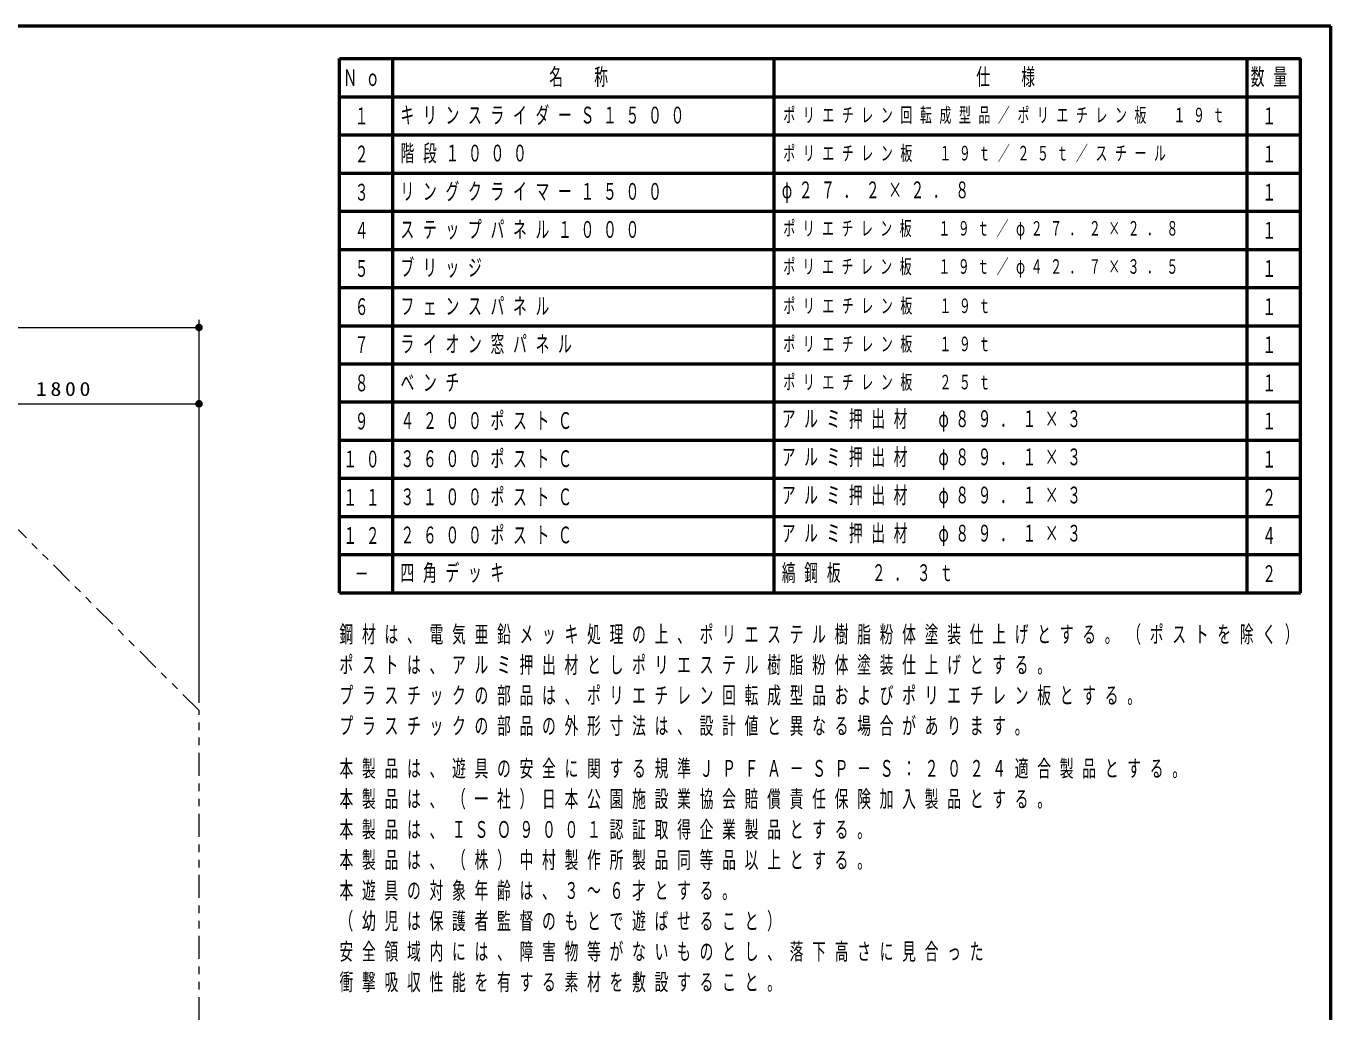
# Model space of a CAD drawing. Units: millimetres on the paper, scale 1:50. Extents: x -365 to 0, y -594 to 257.
# Drawn here: x -171.1 to 0, y 127.8 to 257 of the extents above; entities that cross this region are included whole.
import ezdxf
from ezdxf.enums import TextEntityAlignment as Align

# ---------------------------------------------------------------- set-up
doc = ezdxf.new("R2010")
doc.units = ezdxf.units.MM
doc.linetypes.add('USER3', pattern=[8, 3, -1, 1, -1, 1, -1])
doc.layers.add('LY_1', color=140, linetype='Continuous', lineweight=50)
doc.styles.add('ＭＳ ゴシック', font='')
doc.styles.get('ＭＳ ゴシック').set_extended_font_data('MS Gothic')

# ---------------------------------------------------------------- blocks, each defined once
blk = doc.blocks.new('filled_dot')
at = {"color": 0, "linetype": 'Continuous', "lineweight": -2, "const_width": 1.25}
blk.add_lwpolyline([(-0.625, 0, 1), (0.625, 0, 1)], format="xyb", close=True, dxfattribs=at)

msp = doc.modelspace()

# ---------------------------------------------------------------- linework, layer by layer
at = {"layer": 'LY_1', "color": 7}
for p, q in [((0, 257), (-365, 257)), ((0, 0), (0, 257))]:
    msp.add_line(p, q, dxfattribs=at)
at = {"layer": 'LY_1'}
for p, q in [((-130, 182.732), (-130, 252.732)), ((-130, 252.732), (-4, 252.732)), ((-123, 182.732), (-123, 252.732)), ((-73, 182.732), (-73, 252.732)), ((-11, 182.732), (-11, 252.732)), ((-4, 182.732), (-4, 252.732)), ((-130, 247.732), (-4, 247.732)), ((-130, 242.732), (-4, 242.732)), ((-130, 237.732), (-4, 237.732)), ((-130, 232.732), (-4, 232.732)), ((-130, 227.732), (-4, 227.732)), ((-130, 222.732), (-4, 222.732)), ((-130, 217.732), (-4, 217.732)), ((-130, 212.732), (-4, 212.732)), ((-130, 207.732), (-4, 207.732)), ((-130, 202.732), (-4, 202.732)), ((-130, 197.732), (-4, 197.732)), ((-130, 192.732), (-4, 192.732)), ((-130, 187.732), (-4, 187.732)), ((-130, 182.732), (-4, 182.732))]:
    msp.add_line(p, q, dxfattribs=at)
at = {"layer": 'LY_1', "color": 7, "lineweight": 13}
for p, q in [((-314.978, 217.496), (-148.422, 217.496)), ((-148.422, 208.496), (-148.422, 218.496)), ((-184.422, 207.496), (-148.422, 207.496)), ((-148.422, 168.28), (-148.422, 208.496))]:
    msp.add_line(p, q, dxfattribs=at)
at = {"layer": 'LY_1', "color": 7, "linetype": 'USER3', "lineweight": 13}
msp.add_lwpolyline([(-314.978, 169.373), (-314.978, 136.219), (-289.656, 110.896), (-250.495, 110.896), (-250.495, 96.585), (-232.006, 78.096), (-186.19, 78.096), (-182.887, 81.399), (-169.754, 81.399), (-148.422, 102.731), (-148.422, 167.28), (-174.71, 193.568), (-182.261, 193.568), (-186.189, 197.496), (-231.583, 197.496), (-234.383, 194.696), (-289.656, 194.696)], close=True, dxfattribs=at)

# ---------------------------------------------------------------- block references
at = {"layer": 'LY_1', "color": 7, "lineweight": 13, "xscale": 0.4, "yscale": 0.4, "rotation": 180}
for p in [(-148.422, 217.496), (-148.422, 207.496)]:
    msp.add_blockref('filled_dot', p, dxfattribs=at)

# ---------------------------------------------------------------- texts
at = {"layer": 'LY_1', "color": 7, "style": 'ＭＳ ゴシック', "width": 0.6}
for s, p in [('１', (-128, 245.232)), ('１', (-9, 245.232)), ('２', (-128, 240.232)), ('１', (-9, 240.232)), ('３', (-128, 235.232)), ('１', (-9, 235.232)), ('４', (-128, 230.232)), ('１', (-9, 230.232)), ('５', (-128, 225.232)), ('１', (-9, 225.232)), ('６', (-128, 220.232)), ('１', (-9, 220.232)), ('７', (-128, 215.232)), ('１', (-9, 215.232)), ('８', (-128, 210.232)), ('１', (-9, 210.232)), ('９', (-128, 205.232)), ('１', (-9, 205.232)), ('１', (-9, 200.232)), ('２', (-9, 195.232)), ('４', (-9, 190.232)), ('－', (-128, 185.232)), ('２', (-9, 185.232))]:
    msp.add_text(s, height=2.199, dxfattribs=at).set_placement(p, align=Align.MIDDLE_LEFT)
at = {"layer": 'LY_1', "color": 7, "style": 'ＭＳ ゴシック'}
for s, insert, char_height, attachment_point in [('\\T1.64;\\W0.6;名\u3000称', (-102.5, 250.232), 2.199, 4), ('\\T1.64;\\W0.6;仕\u3000様', (-46.5, 250.232), 2.199, 4), ('\\T1.64;\\W0.6;数量', (-10.5, 250.232), 2.199, 4), ('\\T1.64;\\W0.6;Ｎｏ', (-129.5, 250.232), 2.199, 4), ('\\T1.64;\\W0.6;キリンスライダーＳ１５００', (-122, 245.232), 2.199, 4), ('\\T1.64;\\W0.6;ポリエチレン回転成型品／ポリエチレン板\u3000１９ｔ', (-71.8, 245.232), 1.906, 4), ('\\T1.64;\\W0.6;階段１０００', (-122, 240.232), 2.199, 4), ('\\T1.64;\\W0.6;ポリエチレン板\u3000１９ｔ／２５ｔ／スチール', (-71.8, 240.232), 1.906, 4), ('\\T1.64;\\W0.6;リングクライマー１５００', (-122, 235.232), 2.199, 4), ('\\T1.63;\\W0.6;φ２７．２×２．８', (-72, 235.232), 2.199, 4), ('\\T1.64;\\W0.6;ステップパネル１０００', (-122, 230.232), 2.199, 4), ('\\T1.63;\\W0.6;ポリエチレン板\u3000１９ｔ／φ２７．２×２．８', (-71.8, 230.232), 1.906, 4), ('\\T1.64;\\W0.6;ブリッジ', (-122, 225.232), 2.199, 4), ('\\T1.63;\\W0.6;ポリエチレン板\u3000１９ｔ／φ４２．７×３．５', (-71.8, 225.232), 1.906, 4), ('\\T1.64;\\W0.6;フェンスパネル', (-122, 220.232), 2.199, 4), ('\\T1.64;\\W0.6;ポリエチレン板\u3000１９ｔ', (-71.8, 220.232), 1.906, 4), ('\\T1.64;\\W0.6;ライオン窓パネル', (-122, 215.232), 2.199, 4), ('\\T1.64;\\W0.6;ポリエチレン板\u3000１９ｔ', (-71.8, 215.232), 1.906, 4), ('\\T1.64;\\W0.6;ベンチ', (-122, 210.232), 2.199, 4), ('\\T1.64;\\W0.6;ポリエチレン板\u3000２５ｔ', (-71.8, 210.232), 1.906, 4), ('\\T1.33;\\W1.15;1800', (-166.001, 208.496), 1.833, 8), ('\\T1.64;\\W0.6;４２００ポストＣ', (-122, 205.232), 2.199, 4), ('\\T1.63;\\W0.6;アルミ押出材\u3000φ８９．１×３', (-72, 205.232), 2.199, 4), ('\\T1.63;\\W0.6;アルミ押出材\u3000φ８９．１×３', (-72, 200.232), 2.199, 4), ('\\T1.64;\\W0.6;１０', (-129.5, 200.232), 2.199, 4), ('\\T1.64;\\W0.6;３６００ポストＣ', (-122, 200.232), 2.199, 4), ('\\T1.63;\\W0.6;アルミ押出材\u3000φ８９．１×３', (-72, 195.232), 2.199, 4), ('\\T1.64;\\W0.6;１１', (-129.5, 195.232), 2.199, 4), ('\\T1.64;\\W0.6;３１００ポストＣ', (-122, 195.232), 2.199, 4), ('\\T1.64;\\W0.6;２６００ポストＣ', (-122, 190.232), 2.199, 4), ('\\T1.63;\\W0.6;アルミ押出材\u3000φ８９．１×３', (-72, 190.232), 2.199, 4), ('\\T1.64;\\W0.6;１２', (-129.5, 190.232), 2.199, 4), ('\\T1.64;\\W0.6;四角デッキ', (-122, 185.232), 2.199, 4), ('\\T1.64;\\W0.6;縞鋼板\u3000２．３ｔ', (-72, 185.232), 2.199, 4), ('\\T1.64;\\W0.6;鋼材は、電気亜鉛メッキ処理の上、ポリエステル樹脂粉体塗装仕上げとする。（ポストを除く）', (-130, 178.382), 2.199, 1), ('\\T1.64;\\W0.6;ポストは、アルミ押出材としポリエステル樹脂粉体塗装仕上げとする。', (-130, 174.382), 2.199, 1), ('\\T1.64;\\W0.6;プラスチックの部品は、ポリエチレン回転成型品およびポリエチレン板とする。', (-130, 170.382), 2.199, 1), ('\\T1.64;\\W0.6;プラスチックの部品の外形寸法は、設計値と異なる場合があります。', (-130, 166.382), 2.199, 1), ('\\T1.64;\\W0.6;本製品は、遊具の安全に関する規準ＪＰＦＡ－ＳＰ－Ｓ：２０２４適合製品とする。', (-130, 160.8), 2.199, 1), ('\\T1.64;\\W0.6;本製品は、（一社）日本公園施設業協会賠償責任保険加入製品とする。', (-130, 156.8), 2.199, 1), ('\\T1.64;\\W0.6;本製品は、ＩＳＯ９００１認証取得企業製品とする。', (-130, 152.8), 2.199, 1), ('\\T1.64;\\W0.6;本製品は、（株）中村製作所製品同等品以上とする。', (-130, 148.8), 2.199, 1), ('\\T1.64;\\W0.6;本遊具の対象年齢は、３～６才とする。', (-130, 144.8), 2.199, 1), ('\\T1.64;\\W0.6;（幼児は保護者監督のもとで遊ばせること）', (-130, 140.8), 2.199, 1), ('\\T1.64;\\W0.6;安全領域内には、障害物等がないものとし、落下高さに見合った', (-130, 136.8), 2.199, 1), ('\\T1.64;\\W0.6;衝撃吸収性能を有する素材を敷設すること。', (-130, 132.8), 2.199, 1)]:
    msp.add_mtext(s, dxfattribs=dict(at, insert=insert, char_height=char_height, attachment_point=attachment_point))

doc.saveas('drawing.dxf')
